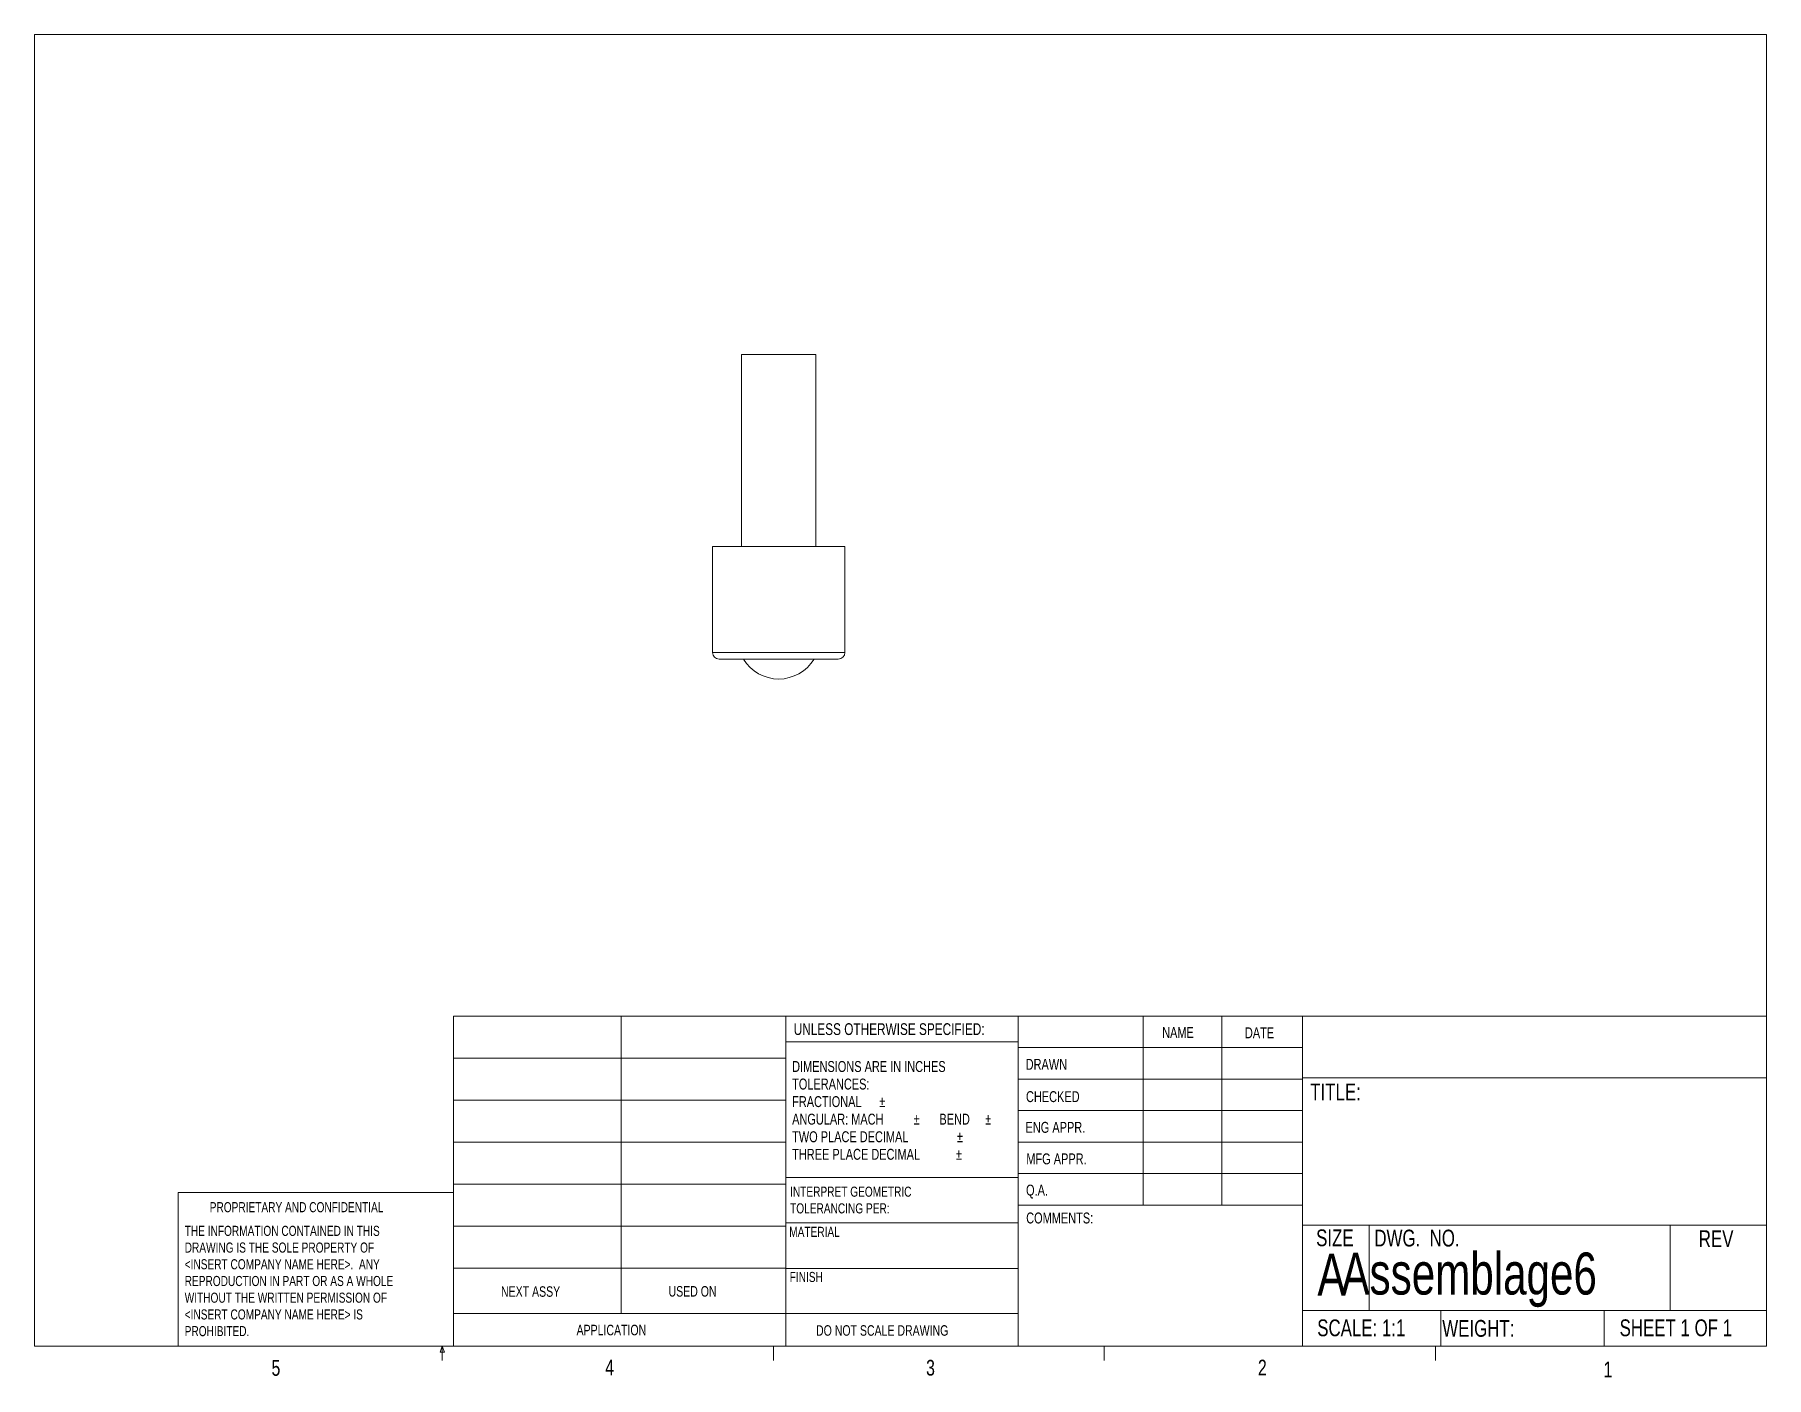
# Model space of a CAD drawing. Header units: millimetres. Extents: x 8 to 270, y 5 to 208.
import ezdxf

# ---------------------------------------------------------------- set-up
doc = ezdxf.new("R2010")
doc.units = ezdxf.units.MM
doc.styles.add('SLDTEXTSTYLE0', font='TXT', dxfattribs={"width": 0.75})

# ---------------------------------------------------------------- blocks, each defined once
blk = doc.blocks.new('SW_NOTE_0')
at = {"color": 0, "linetype": 'Continuous', "lineweight": 0, "char_height": 1.524, "attachment_point": 1, "style": 'SLDTEXTSTYLE0'}
for s, insert in [('INTERPRET GEOMETRIC', (0, 1.96)), ('TOLERANCING PER:', (0, -0.56))]:
    blk.add_mtext(s, dxfattribs=dict(at, insert=insert))
blk = doc.blocks.new('SW_NOTE_1')
at = {"color": 0, "linetype": 'Continuous', "lineweight": 0, "char_height": 1.651, "attachment_point": 1, "style": 'SLDTEXTSTYLE0'}
for s, insert in [('DIMENSIONS ARE IN INCHES', (0, 2.13)), ('TOLERANCES:', (0, -0.52)), ('FRACTIONAL', (0, -3.17)), ('%%p', (13.15, -3.17)), ('ANGULAR: MACH', (0, -5.82)), ('%%p', (18.37, -5.82)), ('     BEND ', (19.95, -5.82)), ('%%p', (29.16, -5.82)), ('TWO PLACE DECIMAL    ', (0, -8.48)), ('%%p', (24.88, -8.48)), ('THREE PLACE DECIMAL  ', (0, -11.13)), ('%%p', (24.73, -11.13))]:
    blk.add_mtext(s, dxfattribs=dict(at, insert=insert))
blk = doc.blocks.new('SW_NOTE_2')
at = {"color": 0, "linetype": 'Continuous', "lineweight": 0, "char_height": 1.524, "attachment_point": 1, "style": 'SLDTEXTSTYLE0'}
for s, insert in [('THE INFORMATION CONTAINED IN THIS', (0, 1.96)), ('DRAWING IS THE SOLE PROPERTY OF', (0, -0.56)), ('<INSERT COMPANY NAME HERE>.  ANY ', (0, -3.08)), ('REPRODUCTION IN PART OR AS A WHOLE', (0, -5.61)), ('WITHOUT THE WRITTEN PERMISSION OF', (0, -8.13)), ('<INSERT COMPANY NAME HERE> IS ', (0, -10.66)), ('PROHIBITED.', (0, -13.18))]:
    blk.add_mtext(s, dxfattribs=dict(at, insert=insert))

msp = doc.modelspace()

# ---------------------------------------------------------------- linework, layer by layer
at = {"color": 7, "linetype": 'Continuous', "lineweight": 0}
for p, q in [((8.38, 208.08), (270, 208.08)), ((8.38, 208.08), (8.38, 9.96)), ((270, 9.96), (270, 208.08)), ((71.65, 59.85), (270, 59.85)), ((71.65, 9.96), (71.65, 59.85)), ((97, 59.85), (97, 14.94)), ((121.87, 9.96), (121.87, 59.85)), ((156.96, 59.85), (156.96, 9.96)), ((175.86, 59.85), (175.86, 31.28)), ((187.76, 59.85), (187.76, 31.28)), ((199.93, 59.85), (199.93, 9.96)), ((156.96, 55.93), (121.87, 55.93)), ((156.96, 55.09), (199.93, 55.09)), ((71.65, 53.5), (121.87, 53.5)), ((156.96, 50.33), (199.93, 50.33)), ((199.93, 50.53), (270, 50.53)), ((71.65, 47.15), (121.87, 47.15)), ((156.96, 45.57), (199.93, 45.57)), ((71.65, 40.8), (121.87, 40.8)), ((199.93, 40.8), (156.96, 40.8)), ((71.65, 34.45), (121.87, 34.45)), ((121.87, 35.45), (156.96, 35.45)), ((199.93, 36.04), (156.96, 36.04)), ((30.07, 9.96), (30.07, 33.18)), ((71.65, 33.18), (30.07, 33.18)), ((199.93, 31.28), (156.96, 31.28)), ((71.65, 28.1), (121.87, 28.1)), ((121.87, 28.6), (156.96, 28.6)), ((199.93, 28.24), (270, 28.24)), ((209.98, 28.24), (209.98, 15.37)), ((255.47, 28.24), (255.47, 15.37)), ((71.65, 21.75), (121.87, 21.75)), ((121.87, 21.74), (156.96, 21.74)), ((71.65, 14.94), (156.96, 14.94)), ((199.93, 15.37), (270, 15.37)), ((220.84, 15.37), (220.84, 9.96)), ((245.52, 15.37), (245.52, 9.96)), ((270, 9.96), (8.38, 9.96)), ((69.63, 9.08), (69.97, 9.96)), ((70.29, 9.08), (69.63, 9.08)), ((69.97, 9.96), (69.97, 7.8)), ((69.97, 9.96), (70.29, 9.08)), ((119.98, 9.96), (119.98, 7.8)), ((169.98, 9.96), (169.98, 7.8)), ((219.99, 9.96), (219.99, 7.8))]:
    msp.add_line(p, q, dxfattribs=at)
at = {"color": 7, "linetype": 'Continuous', "lineweight": 15}
for p, q in [((126.42, 159.75), (115.17, 159.75)), ((130.79, 130.75), (110.79, 130.75)), ((110.79, 114.75), (130.79, 114.75)), ((129.79, 113.75), (111.79, 113.75))]:
    msp.add_line(p, q, dxfattribs=at)
for centre, radius, start, end in [((111.79, 114.75), 1, 180, 270), ((120.79, 117), 6.25, 211.3323, 328.6677), ((129.79, 114.75), 1, 270, 0)]:
    msp.add_arc(centre, radius, start, end, dxfattribs=at)
for points in [[(115.17, 159.75), (115.17, 130.75)], [(126.42, 130.75), (126.42, 159.75)], [(110.79, 130.75), (110.79, 114.75)], [(130.79, 114.75), (130.79, 130.75)]]:
    msp.add_open_spline(points, degree=1, dxfattribs=at)

# ---------------------------------------------------------------- block references
at = {"color": 7, "linetype": 'Continuous', "lineweight": 0}
for name, p in [('SW_NOTE_1', (122.82, 50.92)), ('SW_NOTE_0', (122.51, 32.12)), ('SW_NOTE_2', (31.05, 26.2))]:
    msp.add_blockref(name, p, dxfattribs=at)

# ---------------------------------------------------------------- texts
at = {"color": 7, "linetype": 'Continuous', "lineweight": 0, "attachment_point": 1, "style": 'SLDTEXTSTYLE0'}
for s, insert, char_height in [('UNLESS OTHERWISE SPECIFIED:', (123.06, 58.76), 1.778), ('NAME', (178.72, 58.18), 1.651), ('DATE', (191.22, 58.14), 1.651), ('DRAWN', (158.1, 53.38), 1.651), ('CHECKED', (158.15, 48.5), 1.651), ('TITLE:', (201.09, 49.65), 2.54), ('ENG APPR.', (158.08, 43.86), 1.651), ('MFG APPR.', (158.2, 39.1), 1.651), ('Q.A.', (158.16, 34.38), 1.651), ('PROPRIETARY AND CONFIDENTIAL', (34.83, 31.74), 1.524), ('COMMENTS:', (158.18, 30.17), 1.651), ('MATERIAL', (122.38, 28.01), 1.524), ('SIZE', (201.98, 27.62), 2.54), ('DWG.  NO.', (210.78, 27.58), 2.54), ('REV', (259.79, 27.48), 2.54), ('A', (202.18, 23.98), 6.35), ('Assemblage6', (205.81, 24.13), 6.35), ('FINISH', (122.45, 21.2), 1.524), ('NEXT ASSY', (78.84, 19.03), 1.587), ('USED ON', (104.15, 19.06), 1.587), ('APPLICATION', (90.25, 13.21), 1.5875), ('DO NOT SCALE DRAWING', (126.43, 13.15), 1.5875), ('SCALE: 1:1', (202.15, 14.02), 2.54), ('WEIGHT: ', (221.04, 13.94), 2.54), ('SHEET 1 OF 1', (247.83, 14.03), 2.54), ('5', (44.17, 7.89), 2.38), ('4', (94.58, 7.97), 2.38), ('3', (143.06, 7.92), 2.38), ('2', (193.19, 7.94), 2.38), ('1', (245.41, 7.65), 2.38)]:
    msp.add_mtext(s, dxfattribs=dict(at, insert=insert, char_height=char_height))

doc.saveas('drawing.dxf')
